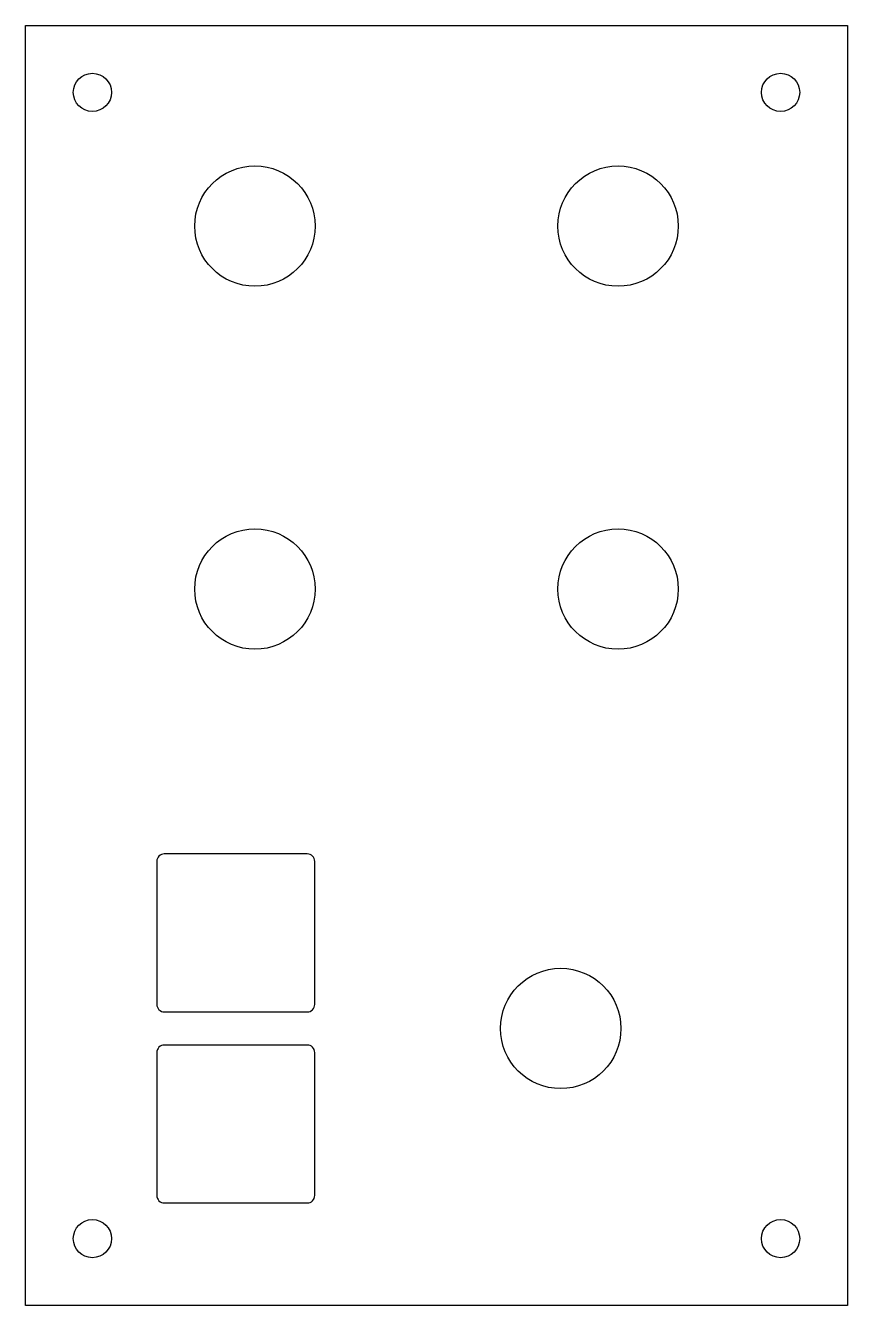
# Model space of a CAD drawing. Header units: millimetres. Extents: x 0 to 54.6, y 0 to 85.1.
import ezdxf

# ---------------------------------------------------------------- set-up
doc = ezdxf.new("R2010")
doc.units = ezdxf.units.MM
doc.layers.add('Contour', color=7, linetype='CONTINUOUS')

msp = doc.modelspace()

# ---------------------------------------------------------------- linework, layer by layer
at = {"layer": 'Contour', "color": 7, "linetype": 'CONTINUOUS'}
for p, q in [((0, 0), (0, 85.08)), ((0, 85.08), (54.6, 85.08)), ((54.6, 85.08), (54.6, 0)), ((18.715, 30.01), (9.215, 30.01)), ((8.715, 29.51), (8.715, 20.01)), ((19.215, 20.01), (19.215, 29.51)), ((9.215, 19.51), (18.715, 19.51)), ((18.715, 17.31), (9.215, 17.31)), ((8.715, 16.81), (8.715, 7.31)), ((19.215, 7.31), (19.215, 16.81)), ((9.215, 6.81), (18.715, 6.81)), ((54.6, 0), (0, 0))]:
    msp.add_line(p, q, dxfattribs=at)
for centre, radius in [((4.44, 80.64), 1.27), ((50.16, 80.64), 1.27), ((15.235, 71.75), 4), ((39.365, 71.75), 4), ((15.235, 47.62), 4), ((39.365, 47.62), 4), ((35.555, 18.41), 4), ((4.44, 4.44), 1.27), ((50.16, 4.44), 1.27)]:
    msp.add_circle(centre, radius, dxfattribs=at)
for centre, start, end in [((9.215, 29.51), 90, 180), ((18.715, 29.51), 0, 90), ((9.215, 20.01), 180, 270), ((18.715, 20.01), 270, 360), ((9.215, 16.81), 90, 180), ((18.715, 16.81), 0, 90), ((9.215, 7.31), 180, 270), ((18.715, 7.31), 270, 360)]:
    msp.add_arc(centre, 0.5, start, end, dxfattribs=at)

doc.saveas('drawing.dxf')
